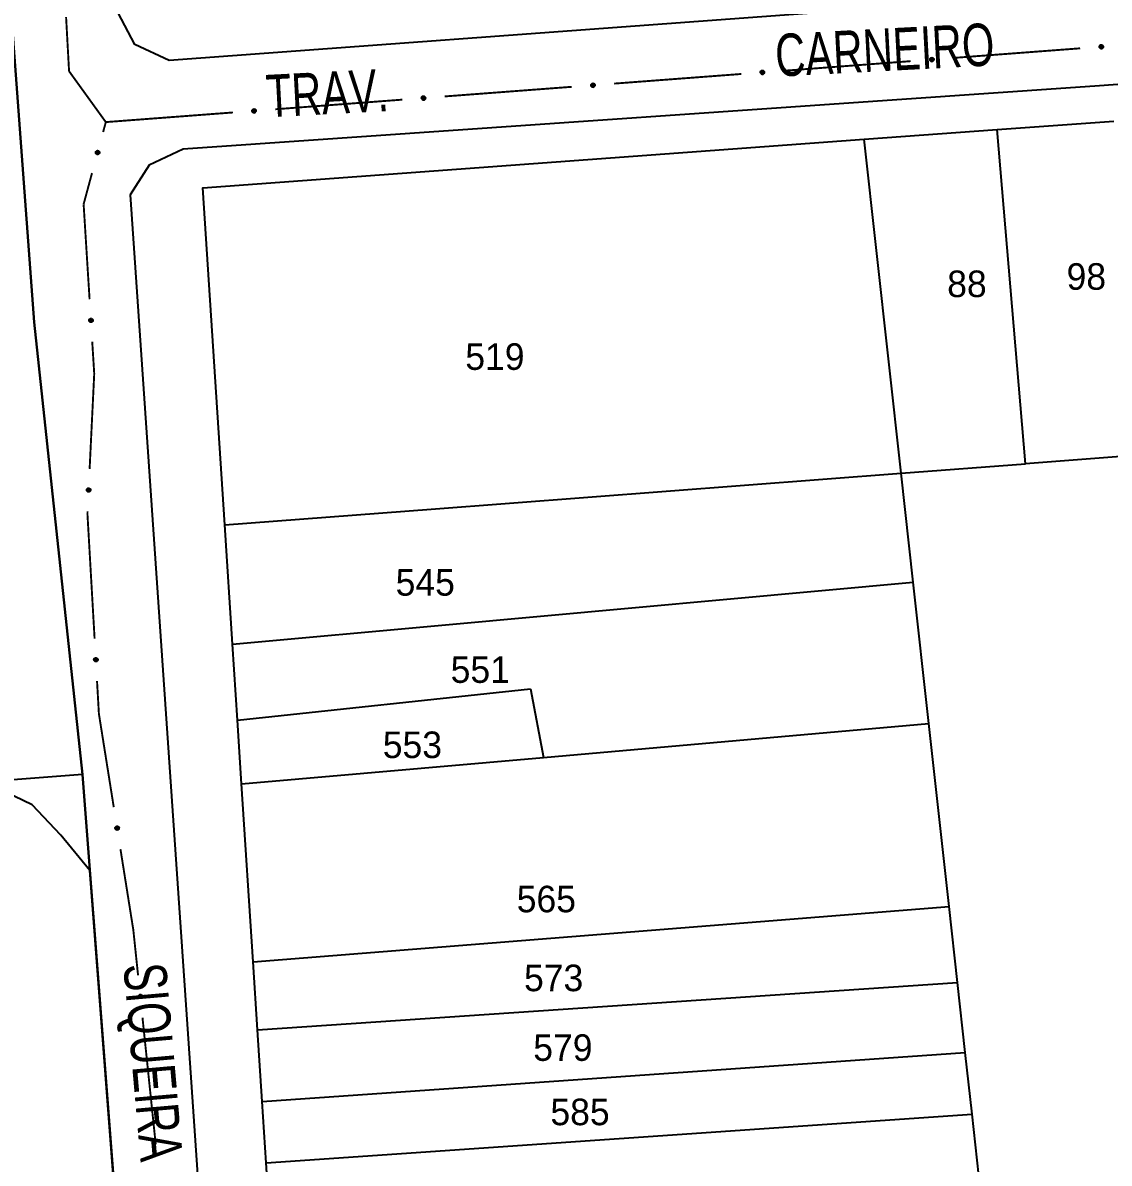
# Model space of a CAD drawing. Extents: x 201053 to 202535, y 4855063 to 4857394.
# Drawn here: x 201201.8 to 201304.1, y 4856239.9 to 4856347.3 of the extents above; entities that cross this region are included whole.
import ezdxf
from ezdxf.enums import TextEntityAlignment as Align

# ---------------------------------------------------------------- set-up
doc = ezdxf.new("R2010")
doc.units = 0
doc.header["$LTSCALE"] = 1.5
doc.header["$MEASUREMENT"] = 0
doc.linetypes.add('TRACO_25', pattern=[8, 3, -1, 1, -1, 1, -1])
for name, color, linetype in [('CD_MALHA_LOTES', 7, 'CONTINUOUS'), ('RU-QUADRA', 210, 'CONTINUOUS'), ('SV-EIXO-RUA-PAV', 20, 'CONTINUOUS'), ('SV-RUA-NAO-PAV', 7, 'CONTINUOUS'), ('SV-RUA-PAVIM', 7, 'CONTINUOUS'), ('SV-TXT-RUA-PAV', 7, 'CONTINUOUS'), ('Th_NmrPort', 7, 'CONTINUOUS')]:
    doc.layers.add(name, color=color, linetype=linetype)
doc.styles.add('ARIAL', font='ARIAL.SHX')

msp = doc.modelspace()

# ---------------------------------------------------------------- linework, layer by layer
at = {"layer": 'CD_MALHA_LOTES', "linetype": 'Continuous', "flags": 128}
for points in [[(201194.66, 4856430.43), (201196.93, 4856397.35), (201200.01, 4856357.27), (201202.85, 4856319.13), (201207.41, 4856276.54)], [(201293.5, 4856337.25), (201304.5, 4856338.06)], [(201280.98, 4856336.34), (201293.5, 4856337.25)], [(201296.17, 4856305.79), (201293.5, 4856337.25)], [(201218.74, 4856331.78), (201280.98, 4856336.34)], [(201284.46, 4856304.89), (201280.98, 4856336.34)], [(201220.79, 4856300.03), (201218.74, 4856331.78)], [(201284.46, 4856304.89), (201296.17, 4856305.79)], [(201306.8, 4856306.6), (201296.17, 4856305.79)], [(201240.23, 4856301.51), (201284.46, 4856304.89)], [(201285.6, 4856294.65), (201284.46, 4856304.89)], [(201220.79, 4856300.03), (201240.23, 4856301.51)], [(201221.52, 4856288.79), (201220.79, 4856300.03)], [(201241.57, 4856290.63), (201285.6, 4856294.65)], [(201287.07, 4856281.33), (201285.6, 4856294.65)], [(201221.52, 4856288.79), (201241.57, 4856290.63)], [(201221.98, 4856281.66), (201221.52, 4856288.79)], [(201221.98, 4856281.66), (201249.56, 4856284.59)], [(201249.56, 4856284.59), (201250.79, 4856278.14)], [(201222.37, 4856275.64), (201221.98, 4856281.66)], [(201250.79, 4856278.14), (201287.07, 4856281.33)], [(201288.98, 4856264.1), (201287.07, 4856281.33)], [(201222.37, 4856275.64), (201250.79, 4856278.14)], [(201207.41, 4856276.54), (201159.28, 4856272.82)], [(201207.41, 4856276.54), (201211.37, 4856224.79)], [(201223.46, 4856258.91), (201222.37, 4856275.64)], [(201223.46, 4856258.91), (201288.98, 4856264.1)], [(201289.77, 4856256.95), (201288.98, 4856264.1)], [(201223.87, 4856252.48), (201223.46, 4856258.91)], [(201223.87, 4856252.48), (201289.77, 4856256.95)], [(201290.5, 4856250.36), (201289.77, 4856256.95)], [(201224.31, 4856245.74), (201223.87, 4856252.48)], [(201224.31, 4856245.74), (201290.5, 4856250.36)], [(201291.15, 4856244.54), (201290.5, 4856250.36)], [(201224.68, 4856239.97), (201224.31, 4856245.74)], [(201224.68, 4856239.97), (201291.15, 4856244.54)], [(201291.95, 4856237.34), (201291.15, 4856244.54)], [(201225.16, 4856232.57), (201224.68, 4856239.97)]]:
    msp.add_lwpolyline(points, dxfattribs=at)
at = {"layer": 'RU-QUADRA', "linetype": 'Continuous'}
msp.add_lwpolyline([(201211.37, 4856224.79), (201207.41, 4856276.54), (201202.85, 4856319.13), (201200.01, 4856357.27), (201196.93, 4856397.35), (201194.66, 4856430.43), (201201.71, 4856431.17), (201200.42, 4856441.41), (201199.87, 4856445.65), (201199.29, 4856451.53), (201197.86, 4856461.9), (201192.65, 4856461.58), (201188.42, 4856508.91), (201185.55, 4856548.74), (201182.91, 4856580.08), (201180.26, 4856611.31), (201177.08, 4856650.11)], dxfattribs=at)
at = {"layer": 'RU-QUADRA', "linetype": 'Continuous', "flags": 128}
msp.add_lwpolyline([(201225.16, 4856232.57), (201224.68, 4856239.97), (201224.31, 4856245.74), (201223.87, 4856252.48), (201223.46, 4856258.91), (201222.37, 4856275.64), (201221.98, 4856281.66), (201221.52, 4856288.79), (201220.79, 4856300.03), (201218.74, 4856331.78), (201280.98, 4856336.34), (201293.5, 4856337.25), (201304.5, 4856338.06)], dxfattribs=at)
at = {"layer": 'SV-EIXO-RUA-PAV', "const_width": 0.18}
for points in [[(201205.849373, 4856347.864035), (201206.12333, 4856342.871545)], [(201289.361692, 4856343.999633), (201301.327446, 4856344.905578)], [(201273.407354, 4856342.791707), (201285.373107, 4856343.697652)], [(201206.12333, 4856342.871545), (201206.13, 4856342.75)], [(201206.13, 4856342.75), (201209.572036, 4856337.98487)], [(201257.453015, 4856341.58378), (201269.418769, 4856342.489725)], [(201241.498677, 4856340.375853), (201253.464431, 4856341.281798)], [(201225.544338, 4856339.167927), (201237.510092, 4856340.073872)], [(201209.59, 4856337.96), (201221.555754, 4856338.865945)], [(201209.59, 4856337.96), (201209.337004, 4856337.024278)], [(201209.572036, 4856337.98487), (201209.59, 4856337.96)], [(201208.29299, 4856333.162926), (201207.50998, 4856330.266913)], [(201207.50998, 4856330.266913), (201207.5, 4856330.23)], [(201207.5, 4856330.23), (201208.060415, 4856321.285778)], [(201208.310551, 4856317.293606), (201208.498153, 4856314.299478)], [(201208.5, 4856314.27), (201208.065579, 4856305.310061)], [(201208.498153, 4856314.299478), (201208.5, 4856314.27)], [(201207.871867, 4856301.314754), (201207.86, 4856301.07)], [(201207.86, 4856301.07), (201208.533103, 4856289.334329)], [(201208.762147, 4856285.340892), (201208.933931, 4856282.345814)], [(201208.933931, 4856282.345814), (201208.94, 4856282.24)], [(201208.94, 4856282.24), (201210.339106, 4856273.456723)], [(201210.968341, 4856269.506526), (201212.069502, 4856262.593679)], [(201212.069502, 4856262.593679), (201212.18, 4856261.9)], [(201212.18, 4856261.9), (201212.626606, 4856257.625694)], [(201213.042288, 4856253.647351), (201214.289335, 4856241.712324)]]:
    msp.add_lwpolyline(points, dxfattribs=at)
at = {"layer": 'SV-EIXO-RUA-PAV'}
for points in [[(201303.170157, 4856345.155488), (201303.201502, 4856345.193032), (201303.236119, 4856345.218889), (201303.271198, 4856345.232145), (201303.305251, 4856345.235776), (201303.340507, 4856345.235567), (201303.376007, 4856345.227514), (201303.413427, 4856345.209849), (201303.451309, 4856345.17867), (201303.475467, 4856345.141468), (201303.490303, 4856345.107772), (201303.496134, 4856345.072481), (201303.495357, 4856345.038235), (201303.485773, 4856345.001637), (201303.4675, 4856344.963889), (201303.435227, 4856344.926556), (201303.401116, 4856344.90144), (201303.366849, 4856344.889508), (201303.331333, 4856344.883871), (201303.295341, 4856344.884516), (201303.26054, 4856344.892622), (201303.222568, 4856344.911087), (201303.186142, 4856344.94343), (201303.160703, 4856344.977166), (201303.148293, 4856345.011256), (201303.143531, 4856345.046347), (201303.14331, 4856345.081711), (201303.14992, 4856345.117733), (201303.170157, 4856345.155488)], [(201287.215819, 4856343.947562), (201287.247164, 4856343.985105), (201287.28178, 4856344.010962), (201287.31686, 4856344.024218), (201287.350913, 4856344.02785), (201287.386169, 4856344.027641), (201287.421668, 4856344.019588), (201287.459089, 4856344.001922), (201287.496971, 4856343.970743), (201287.521128, 4856343.933541), (201287.535965, 4856343.899845), (201287.541795, 4856343.864554), (201287.541019, 4856343.830308), (201287.531434, 4856343.79371), (201287.513162, 4856343.755963), (201287.480888, 4856343.71863), (201287.446777, 4856343.693513), (201287.41251, 4856343.681582), (201287.376994, 4856343.675944), (201287.341003, 4856343.676589), (201287.306202, 4856343.684695), (201287.268229, 4856343.703161), (201287.231804, 4856343.735503), (201287.206364, 4856343.769239), (201287.193955, 4856343.803329), (201287.189192, 4856343.83842), (201287.188972, 4856343.873784), (201287.195581, 4856343.909806), (201287.215819, 4856343.947562)], [(201271.26148, 4856342.739635), (201271.292825, 4856342.777178), (201271.327442, 4856342.803036), (201271.362521, 4856342.816292), (201271.396574, 4856342.819923), (201271.431831, 4856342.819714), (201271.46733, 4856342.811661), (201271.50475, 4856342.793996), (201271.542632, 4856342.762817), (201271.56679, 4856342.725614), (201271.581626, 4856342.691918), (201271.587457, 4856342.656628), (201271.58668, 4856342.622381), (201271.577096, 4856342.585783), (201271.558824, 4856342.548036), (201271.52655, 4856342.510703), (201271.492439, 4856342.485586), (201271.458172, 4856342.473655), (201271.422656, 4856342.468018), (201271.386665, 4856342.468662), (201271.351863, 4856342.476768), (201271.313891, 4856342.495234), (201271.277465, 4856342.527577), (201271.252026, 4856342.561312), (201271.239617, 4856342.595403), (201271.234854, 4856342.630493), (201271.234633, 4856342.665858), (201271.241243, 4856342.701879), (201271.26148, 4856342.739635)], [(201255.307142, 4856341.531708), (201255.338487, 4856341.569252), (201255.373104, 4856341.595109), (201255.408183, 4856341.608365), (201255.442236, 4856341.611996), (201255.477492, 4856341.611787), (201255.512992, 4856341.603735), (201255.550412, 4856341.586069), (201255.588294, 4856341.55489), (201255.612452, 4856341.517688), (201255.627288, 4856341.483992), (201255.633119, 4856341.448701), (201255.632342, 4856341.414455), (201255.622758, 4856341.377857), (201255.604485, 4856341.34011), (201255.572212, 4856341.302776), (201255.5381, 4856341.27766), (201255.503833, 4856341.265729), (201255.468318, 4856341.260091), (201255.432326, 4856341.260736), (201255.397525, 4856341.268842), (201255.359552, 4856341.287308), (201255.323127, 4856341.31965), (201255.297687, 4856341.353386), (201255.285278, 4856341.387476), (201255.280515, 4856341.422567), (201255.280295, 4856341.457931), (201255.286904, 4856341.493953), (201255.307142, 4856341.531708)], [(201239.352803, 4856340.323782), (201239.384148, 4856340.361325), (201239.418765, 4856340.387182), (201239.453845, 4856340.400439), (201239.487898, 4856340.40407), (201239.523154, 4856340.403861), (201239.558653, 4856340.395808), (201239.596074, 4856340.378143), (201239.633956, 4856340.346963), (201239.658113, 4856340.309761), (201239.672949, 4856340.276065), (201239.67878, 4856340.240774), (201239.678004, 4856340.206528), (201239.668419, 4856340.16993), (201239.650147, 4856340.132183), (201239.617873, 4856340.09485), (201239.583762, 4856340.069733), (201239.549495, 4856340.057802), (201239.513979, 4856340.052164), (201239.477988, 4856340.052809), (201239.443187, 4856340.060915), (201239.405214, 4856340.079381), (201239.368788, 4856340.111723), (201239.343349, 4856340.145459), (201239.33094, 4856340.179549), (201239.326177, 4856340.21464), (201239.325957, 4856340.250004), (201239.332566, 4856340.286026), (201239.352803, 4856340.323782)], [(201223.398465, 4856339.115855), (201223.42981, 4856339.153399), (201223.464427, 4856339.179256), (201223.499506, 4856339.192512), (201223.533559, 4856339.196143), (201223.568816, 4856339.195934), (201223.604315, 4856339.187881), (201223.641735, 4856339.170216), (201223.679617, 4856339.139037), (201223.703775, 4856339.101834), (201223.718611, 4856339.068138), (201223.724442, 4856339.032848), (201223.723665, 4856338.998601), (201223.714081, 4856338.962003), (201223.695808, 4856338.924256), (201223.663535, 4856338.886923), (201223.629424, 4856338.861806), (201223.595157, 4856338.849875), (201223.559641, 4856338.844238), (201223.523649, 4856338.844883), (201223.488848, 4856338.852988), (201223.450876, 4856338.871454), (201223.41445, 4856338.903797), (201223.389011, 4856338.937532), (201223.376602, 4856338.971623), (201223.371839, 4856339.006713), (201223.371618, 4856339.042078), (201223.378228, 4856339.078099), (201223.398465, 4856339.115855)], [(201208.958763, 4856335.203571), (201208.98372, 4856335.161509), (201208.996568, 4856335.120256), (201208.997381, 4856335.082764), (201208.98946, 4856335.049447), (201208.977518, 4856335.016274), (201208.958099, 4856334.985485), (201208.928977, 4856334.956087), (201208.886959, 4856334.930756), (201208.843834, 4856334.920372), (201208.80712, 4856334.917608), (201208.771903, 4856334.923867), (201208.739871, 4856334.936008), (201208.708557, 4856334.957237), (201208.679053, 4856334.987041), (201208.654604, 4856335.029908), (201208.642285, 4856335.070438), (201208.642451, 4856335.106722), (201208.648968, 4856335.142088), (201208.661566, 4856335.175808), (201208.680802, 4856335.205921), (201208.710863, 4856335.235573), (201208.753493, 4856335.259144), (201208.793776, 4856335.271891), (201208.830053, 4856335.272235), (201208.864726, 4856335.265035), (201208.898144, 4856335.253462), (201208.929906, 4856335.23523), (201208.958763, 4856335.203571)], [(201208.286363, 4856319.439975), (201208.323496, 4856319.408145), (201208.348902, 4856319.373195), (201208.361701, 4856319.337947), (201208.364889, 4856319.303849), (201208.364222, 4856319.268599), (201208.355709, 4856319.233207), (201208.337559, 4856319.196019), (201208.30589, 4856319.158546), (201208.268377, 4856319.134873), (201208.234491, 4856319.120476), (201208.199128, 4856319.115104), (201208.164894, 4856319.116326), (201208.128424, 4856319.126385), (201208.090917, 4856319.145146), (201208.054007, 4856319.177902), (201208.029335, 4856319.212337), (201208.01785, 4856319.246756), (201208.012675, 4856319.282342), (201208.013787, 4856319.318322), (201208.022344, 4856319.353015), (201208.041302, 4856319.390744), (201208.074115, 4856319.426747), (201208.108178, 4856319.451746), (201208.142427, 4856319.463711), (201208.177577, 4856319.468017), (201208.212941, 4856319.467778), (201208.248874, 4856319.460701), (201208.286363, 4856319.439975)], [(201208.085632, 4856303.450589), (201208.11901, 4856303.41484), (201208.140387, 4856303.377291), (201208.149202, 4856303.340841), (201208.148593, 4856303.306601), (201208.144025, 4856303.271641), (201208.131643, 4856303.23741), (201208.109484, 4856303.202462), (201208.073859, 4856303.168728), (201208.033954, 4856303.149358), (201207.998681, 4856303.138804), (201207.96294, 4856303.137383), (201207.929053, 4856303.14239), (201207.893922, 4856303.156428), (201207.858725, 4856303.179229), (201207.82567, 4856303.215873), (201207.804966, 4856303.252829), (201207.797365, 4856303.288308), (201207.796164, 4856303.324249), (201207.801256, 4856303.359884), (201207.813604, 4856303.393415), (201207.836626, 4856303.428812), (201207.873225, 4856303.460957), (201207.909849, 4856303.482028), (201207.945212, 4856303.490125), (201207.980622, 4856303.490511), (201208.015742, 4856303.486355), (201208.05067, 4856303.475341), (201208.085632, 4856303.450589)], [(201208.749298, 4856287.487359), (201208.786262, 4856287.455333), (201208.811482, 4856287.420249), (201208.824095, 4856287.384934), (201208.827104, 4856287.35082), (201208.826251, 4856287.315573), (201208.81755, 4856287.280227), (201208.799204, 4856287.243136), (201208.767338, 4856287.20583), (201208.7297, 4856287.182356), (201208.695739, 4856287.168138), (201208.660348, 4856287.162953), (201208.626121, 4856287.164355), (201208.589704, 4856287.174607), (201208.552297, 4856287.193566), (201208.51556, 4856287.226517), (201208.491071, 4856287.261081), (201208.479768, 4856287.29556), (201208.474781, 4856287.331173), (201208.476083, 4856287.367147), (201208.484823, 4856287.401794), (201208.50398, 4856287.439423), (201208.536983, 4856287.475251), (201208.571178, 4856287.50007), (201208.605489, 4856287.511854), (201208.640661, 4856287.515975), (201208.676023, 4856287.515549), (201208.711918, 4856287.508283), (201208.749298, 4856287.487359)], [(201210.739831, 4856271.640833), (201210.779827, 4856271.612684), (201210.808446, 4856271.580313), (201210.824544, 4856271.546444), (201210.830966, 4856271.512805), (201210.833659, 4856271.477651), (201210.828556, 4856271.441609), (201210.81403, 4856271.402862), (201210.786075, 4856271.362542), (201210.750987, 4856271.335405), (201210.718626, 4856271.317846), (201210.683935, 4856271.30913), (201210.649741, 4856271.307085), (201210.612478, 4856271.313625), (201210.573355, 4856271.328729), (201210.533493, 4856271.35782), (201210.505653, 4856271.389748), (201210.490943, 4856271.422917), (201210.482401, 4856271.457848), (201210.480081, 4856271.493771), (201210.485295, 4856271.529121), (201210.500573, 4856271.568485), (201210.529808, 4856271.607449), (201210.561335, 4856271.635578), (201210.594289, 4856271.650751), (201210.628868, 4856271.658386), (201210.664095, 4856271.661516), (201210.700538, 4856271.657894), (201210.739831, 4856271.640833)], [(201212.929, 4856255.790865), (201212.967423, 4856255.760604), (201212.994258, 4856255.726739), (201213.00851, 4856255.692052), (201213.013111, 4856255.658117), (201213.013908, 4856255.622869), (201213.006872, 4856255.587154), (201212.990282, 4856255.549245), (201212.960196, 4856255.510488), (201212.923698, 4856255.485279), (201212.890439, 4856255.469487), (201212.85533, 4856255.462652), (201212.821075, 4856255.462451), (201212.784218, 4856255.470987), (201212.745965, 4856255.488175), (201212.707726, 4856255.51937), (201212.681646, 4856255.55275), (201212.668742, 4856255.586663), (201212.662093, 4856255.622003), (201212.661711, 4856255.657998), (201212.66882, 4856255.693017), (201212.686195, 4856255.731501), (201212.717485, 4856255.768834), (201212.750481, 4856255.795226), (201212.784203, 4856255.808603), (201212.819143, 4856255.814365), (201212.854487, 4856255.815595), (201212.890683, 4856255.810016), (201212.929, 4856255.790865)]]:
    msp.add_lwpolyline(points, close=True, dxfattribs=at)
for points in [[(201303.14331, 4856345.081711), (201303.475467, 4856345.141468)], [(201303.143531, 4856345.046347), (201303.490303, 4856345.107772)], [(201303.147114, 4856345.065407), (201303.47779, 4856345.126022)], [(201303.148293, 4856345.011256), (201303.496134, 4856345.072481)], [(201303.148535, 4856345.028567), (201303.491662, 4856345.087388)], [(201303.14992, 4856345.117733), (201303.451309, 4856345.17867)], [(201303.151342, 4856345.099938), (201303.458784, 4856345.160162)], [(201303.158017, 4856344.993706), (201303.492774, 4856345.05463)], [(201303.160703, 4856344.977166), (201303.495357, 4856345.038235)], [(201303.161012, 4856345.134881), (201303.428996, 4856345.192118)], [(201303.170157, 4856345.155488), (201303.413427, 4856345.209849)], [(201303.175662, 4856344.959463), (201303.485928, 4856345.018533)], [(201303.186142, 4856344.94343), (201303.485773, 4856345.001637)], [(201303.188062, 4856345.175245), (201303.387374, 4856345.217703)], [(201303.201502, 4856345.193032), (201303.376007, 4856345.227514)], [(201303.208068, 4856344.929074), (201303.47364, 4856344.982023)], [(201303.221172, 4856345.207857), (201303.349504, 4856345.229889)], [(201303.222568, 4856344.911087), (201303.4675, 4856344.963889)], [(201303.236119, 4856345.218889), (201303.340507, 4856345.235567)], [(201303.246865, 4856344.904643), (201303.443663, 4856344.944174)], [(201303.26054, 4856344.892622), (201303.435227, 4856344.926556)], [(201303.28222, 4856344.88953), (201303.41181, 4856344.913026)], [(201303.295341, 4856344.884516), (201303.401116, 4856344.90144)], [(201287.188972, 4856343.873784), (201287.521128, 4856343.933541)], [(201287.189192, 4856343.83842), (201287.535965, 4856343.899845)], [(201287.192776, 4856343.85748), (201287.523451, 4856343.918095)], [(201287.193955, 4856343.803329), (201287.541795, 4856343.864554)], [(201287.194197, 4856343.82064), (201287.537324, 4856343.879461)], [(201287.195581, 4856343.909806), (201287.496971, 4856343.970743)], [(201287.197004, 4856343.892011), (201287.504446, 4856343.952236)], [(201287.203678, 4856343.785779), (201287.538436, 4856343.846703)], [(201287.206364, 4856343.769239), (201287.541019, 4856343.830308)], [(201287.206674, 4856343.926954), (201287.474658, 4856343.984191)], [(201287.215819, 4856343.947562), (201287.459089, 4856344.001922)], [(201287.221324, 4856343.751536), (201287.53159, 4856343.810606)], [(201287.231804, 4856343.735503), (201287.531434, 4856343.79371)], [(201287.233723, 4856343.967318), (201287.433036, 4856344.009777)], [(201287.247164, 4856343.985105), (201287.421668, 4856344.019588)], [(201287.25373, 4856343.721147), (201287.519301, 4856343.774096)], [(201287.266833, 4856343.99993), (201287.395166, 4856344.021962)], [(201287.268229, 4856343.703161), (201287.513162, 4856343.755963)], [(201287.28178, 4856344.010962), (201287.386169, 4856344.027641)], [(201287.292527, 4856343.696716), (201287.489324, 4856343.736248)], [(201287.306202, 4856343.684695), (201287.480888, 4856343.71863)], [(201287.327882, 4856343.681603), (201287.457472, 4856343.705099)], [(201287.341003, 4856343.676589), (201287.446777, 4856343.693513)], [(201271.234633, 4856342.665858), (201271.56679, 4856342.725614)], [(201271.234854, 4856342.630493), (201271.581626, 4856342.691918)], [(201271.238438, 4856342.649554), (201271.569113, 4856342.710169)], [(201271.239617, 4856342.595403), (201271.587457, 4856342.656628)], [(201271.239858, 4856342.612714), (201271.582986, 4856342.671535)], [(201271.241243, 4856342.701879), (201271.542632, 4856342.762817)], [(201271.242665, 4856342.684085), (201271.550107, 4856342.744309)], [(201271.24934, 4856342.577853), (201271.584097, 4856342.638777)], [(201271.252026, 4856342.561312), (201271.58668, 4856342.622381)], [(201271.252336, 4856342.719027), (201271.520319, 4856342.776264)], [(201271.26148, 4856342.739635), (201271.50475, 4856342.793996)], [(201271.266985, 4856342.543609), (201271.577251, 4856342.602679)], [(201271.277465, 4856342.527577), (201271.577096, 4856342.585783)], [(201271.279385, 4856342.759391), (201271.478698, 4856342.80185)], [(201271.292825, 4856342.777178), (201271.46733, 4856342.811661)], [(201271.299391, 4856342.513221), (201271.564963, 4856342.56617)], [(201271.312495, 4856342.792004), (201271.440828, 4856342.814036)], [(201271.313891, 4856342.495234), (201271.558824, 4856342.548036)], [(201271.327442, 4856342.803036), (201271.431831, 4856342.819714)], [(201271.338189, 4856342.488789), (201271.534986, 4856342.528321)], [(201271.351863, 4856342.476768), (201271.52655, 4856342.510703)], [(201271.373544, 4856342.473677), (201271.503134, 4856342.497172)], [(201271.386665, 4856342.468662), (201271.492439, 4856342.485586)], [(201255.280295, 4856341.457931), (201255.612452, 4856341.517688)], [(201255.280515, 4856341.422567), (201255.627288, 4856341.483992)], [(201255.284099, 4856341.441627), (201255.614775, 4856341.502242)], [(201255.285278, 4856341.387476), (201255.633119, 4856341.448701)], [(201255.28552, 4856341.404787), (201255.628647, 4856341.463608)], [(201255.286904, 4856341.493953), (201255.588294, 4856341.55489)], [(201255.288327, 4856341.476158), (201255.595769, 4856341.536382)], [(201255.295001, 4856341.369926), (201255.629759, 4856341.43085)], [(201255.297687, 4856341.353386), (201255.632342, 4856341.414455)], [(201255.297997, 4856341.511101), (201255.565981, 4856341.568338)], [(201255.307142, 4856341.531708), (201255.550412, 4856341.586069)], [(201255.312647, 4856341.335683), (201255.622913, 4856341.394753)], [(201255.323127, 4856341.31965), (201255.622758, 4856341.377857)], [(201255.325047, 4856341.551465), (201255.524359, 4856341.593924)], [(201255.338487, 4856341.569252), (201255.512992, 4856341.603735)], [(201255.345053, 4856341.305294), (201255.610624, 4856341.358243)], [(201255.358157, 4856341.584077), (201255.486489, 4856341.606109)], [(201255.359552, 4856341.287308), (201255.604485, 4856341.34011)], [(201255.373104, 4856341.595109), (201255.477492, 4856341.611787)], [(201255.38385, 4856341.280863), (201255.580648, 4856341.320394)], [(201255.397525, 4856341.268842), (201255.572212, 4856341.302776)], [(201255.419205, 4856341.26575), (201255.548795, 4856341.289246)], [(201255.432326, 4856341.260736), (201255.5381, 4856341.27766)], [(201239.325957, 4856340.250004), (201239.658113, 4856340.309761)], [(201239.326177, 4856340.21464), (201239.672949, 4856340.276065)], [(201239.329761, 4856340.2337), (201239.660436, 4856340.294316)], [(201239.33094, 4856340.179549), (201239.67878, 4856340.240774)], [(201239.331182, 4856340.196861), (201239.674309, 4856340.255681)], [(201239.332566, 4856340.286026), (201239.633956, 4856340.346963)], [(201239.333989, 4856340.268231), (201239.64143, 4856340.328456)], [(201239.340663, 4856340.161999), (201239.675421, 4856340.222923)], [(201239.343349, 4856340.145459), (201239.678004, 4856340.206528)], [(201239.343659, 4856340.303174), (201239.611642, 4856340.360411)], [(201239.352803, 4856340.323782), (201239.596074, 4856340.378143)], [(201239.358308, 4856340.127756), (201239.668575, 4856340.186826)], [(201239.368788, 4856340.111723), (201239.668419, 4856340.16993)], [(201239.370708, 4856340.343538), (201239.570021, 4856340.385997)], [(201239.384148, 4856340.361325), (201239.558653, 4856340.395808)], [(201239.390715, 4856340.097367), (201239.656286, 4856340.150316)], [(201239.403818, 4856340.37615), (201239.532151, 4856340.398182)], [(201239.405214, 4856340.079381), (201239.650147, 4856340.132183)], [(201239.418765, 4856340.387182), (201239.523154, 4856340.403861)], [(201239.429512, 4856340.072936), (201239.626309, 4856340.112468)], [(201239.443187, 4856340.060915), (201239.617873, 4856340.09485)], [(201239.464867, 4856340.057823), (201239.594457, 4856340.081319)], [(201239.477988, 4856340.052809), (201239.583762, 4856340.069733)], [(201223.371618, 4856339.042078), (201223.703775, 4856339.101834)], [(201223.371839, 4856339.006713), (201223.718611, 4856339.068138)], [(201223.375422, 4856339.025774), (201223.706098, 4856339.086389)], [(201223.376602, 4856338.971623), (201223.724442, 4856339.032848)], [(201223.376843, 4856338.988934), (201223.71997, 4856339.047755)], [(201223.378228, 4856339.078099), (201223.679617, 4856339.139037)], [(201223.37965, 4856339.060305), (201223.687092, 4856339.120529)], [(201223.386325, 4856338.954073), (201223.721082, 4856339.014997)], [(201223.389011, 4856338.937532), (201223.723665, 4856338.998601)], [(201223.38932, 4856339.095247), (201223.657304, 4856339.152484)], [(201223.398465, 4856339.115855), (201223.641735, 4856339.170216)], [(201223.40397, 4856338.919829), (201223.714236, 4856338.978899)], [(201223.41445, 4856338.903797), (201223.714081, 4856338.962003)], [(201223.41637, 4856339.135611), (201223.615683, 4856339.17807)], [(201223.42981, 4856339.153399), (201223.604315, 4856339.187881)], [(201223.436376, 4856338.889441), (201223.701948, 4856338.94239)], [(201223.44948, 4856339.168224), (201223.577812, 4856339.190256)], [(201223.450876, 4856338.871454), (201223.695808, 4856338.924256)], [(201223.464427, 4856339.179256), (201223.568816, 4856339.195934)], [(201223.475173, 4856338.86501), (201223.671971, 4856338.904541)], [(201223.488848, 4856338.852988), (201223.663535, 4856338.886923)], [(201223.510528, 4856338.849897), (201223.640119, 4856338.873393)], [(201223.523649, 4856338.844883), (201223.629424, 4856338.861806)], [(201208.661566, 4856335.175808), (201208.642285, 4856335.070438)], [(201208.670665, 4856335.186509), (201208.649647, 4856335.056494)], [(201208.680802, 4856335.205921), (201208.654604, 4856335.029908)], [(201208.696692, 4856335.21481), (201208.668405, 4856335.016085)], [(201208.710863, 4856335.235573), (201208.679053, 4856334.987041)], [(201208.732652, 4856335.243252), (201208.694105, 4856334.975211)], [(201208.753493, 4856335.259144), (201208.708557, 4856334.957237)], [(201208.772101, 4856335.263684), (201208.724436, 4856334.951462)], [(201208.793776, 4856335.271891), (201208.739871, 4856334.936008)], [(201208.810267, 4856335.268914), (201208.75619, 4856334.932982)], [(201208.830053, 4856335.272235), (201208.771903, 4856334.923867)], [(201208.846295, 4856335.26624), (201208.787448, 4856334.923117)], [(201208.864726, 4856335.265035), (201208.80712, 4856334.917608)], [(201208.881504, 4856335.255307), (201208.828496, 4856334.923327)], [(201208.898144, 4856335.253462), (201208.843834, 4856334.920372)], [(201208.912654, 4856335.239817), (201208.867018, 4856334.929874)], [(201208.929906, 4856335.23523), (201208.886959, 4856334.930756)], [(201208.942379, 4856335.219058), (201208.907071, 4856334.947315)], [(201208.958763, 4856335.203571), (201208.928977, 4856334.956087)], [(201208.971426, 4856335.180107), (201208.945061, 4856334.978035)], [(201208.98372, 4856335.161509), (201208.958099, 4856334.985485)], [(201208.991146, 4856335.138024), (201208.969167, 4856335.009683)], [(201208.996568, 4856335.120256), (201208.977518, 4856335.016274)], [(201208.013787, 4856319.318322), (201208.029335, 4856319.212337)], [(201208.018971, 4856319.331377), (201208.040782, 4856319.201492)], [(201208.022344, 4856319.353015), (201208.054007, 4856319.177902)], [(201208.034542, 4856319.366532), (201208.071514, 4856319.169238)], [(201208.041302, 4856319.390744), (201208.090917, 4856319.145146)], [(201208.059475, 4856319.405009), (201208.10897, 4856319.138772)], [(201208.074115, 4856319.426747), (201208.128424, 4856319.126385)], [(201208.090283, 4856319.437017), (201208.145316, 4856319.12601)], [(201208.108178, 4856319.451746), (201208.164894, 4856319.116326)], [(201208.124752, 4856319.454216), (201208.181322, 4856319.118696)], [(201208.142427, 4856319.463711), (201208.199128, 4856319.115104)], [(201208.159734, 4856319.463244), (201208.214092, 4856319.119382)], [(201208.177577, 4856319.468017), (201208.234491, 4856319.120476)], [(201208.196589, 4856319.464186), (201208.252903, 4856319.132751)], [(201208.212941, 4856319.467778), (201208.268377, 4856319.134873)], [(201208.231062, 4856319.45951), (201208.287287, 4856319.151312)], [(201208.248874, 4856319.460701), (201208.30589, 4856319.158546)], [(201208.265876, 4856319.449387), (201208.319627, 4856319.180682)], [(201208.286363, 4856319.439975), (201208.337559, 4856319.196019)], [(201208.305885, 4856319.421815), (201208.345751, 4856319.221968)], [(201208.323496, 4856319.408145), (201208.355709, 4856319.233207)], [(201208.338065, 4856319.388284), (201208.358427, 4856319.259676)], [(201208.348902, 4856319.373195), (201208.364222, 4856319.268599)], [(201207.873225, 4856303.460957), (201207.893922, 4856303.156428)], [(201207.890431, 4856303.469374), (201207.910669, 4856303.154184)], [(201207.909849, 4856303.482028), (201207.929053, 4856303.14239)], [(201207.926594, 4856303.482648), (201207.945642, 4856303.142925)], [(201207.945212, 4856303.490125), (201207.96294, 4856303.137383)], [(201207.962361, 4856303.487744), (201207.978286, 4856303.139976)], [(201207.980622, 4856303.490511), (201207.998681, 4856303.138804)], [(201207.999093, 4856303.484597), (201208.018339, 4856303.148963)], [(201208.015742, 4856303.486355), (201208.033954, 4856303.149358)], [(201208.032836, 4856303.47613), (201208.054568, 4856303.1636)], [(201208.05067, 4856303.475341), (201208.073859, 4856303.168728)], [(201208.066314, 4856303.462212), (201208.089963, 4856303.189206)], [(201208.085632, 4856303.450589), (201208.109484, 4856303.202462)], [(201207.801256, 4856303.359884), (201207.804966, 4856303.252829)], [(201207.807855, 4856303.372284), (201207.81514, 4856303.240783)], [(201207.813604, 4856303.393415), (201207.82567, 4856303.215873)], [(201207.827225, 4856303.405498), (201207.84211, 4856303.205322)], [(201207.836626, 4856303.428812), (201207.858725, 4856303.179229)], [(201207.856267, 4856303.440975), (201207.87596, 4856303.170894)], [(201208.103022, 4856303.430377), (201208.120501, 4856303.227344)], [(201208.11901, 4856303.41484), (201208.131643, 4856303.23741)], [(201208.131288, 4856303.393488), (201208.137277, 4856303.263415)], [(201208.140387, 4856303.377291), (201208.144025, 4856303.271641)], [(201208.476083, 4856287.367147), (201208.491071, 4856287.261081)], [(201208.481336, 4856287.380174), (201208.50246, 4856287.250176)], [(201208.484823, 4856287.401794), (201208.51556, 4856287.226517)], [(201208.497092, 4856287.415247), (201208.533021, 4856287.21776)], [(201208.50398, 4856287.439423), (201208.552297, 4856287.193566)], [(201208.522228, 4856287.453591), (201208.570316, 4856287.187097)], [(201208.536983, 4856287.475251), (201208.589704, 4856287.174607)], [(201208.553204, 4856287.485437), (201208.606595, 4856287.174143)], [(201208.571178, 4856287.50007), (201208.626121, 4856287.164355)], [(201208.587764, 4856287.502453), (201208.642561, 4856287.166638)], [(201208.605489, 4856287.511854), (201208.660348, 4856287.162953)], [(201208.622793, 4856287.511296), (201208.675334, 4856287.167151)], [(201208.640661, 4856287.515975), (201208.695739, 4856287.168138)], [(201208.659653, 4856287.512043), (201208.714215, 4856287.180316)], [(201208.676023, 4856287.515549), (201208.7297, 4856287.182356)], [(201208.6941, 4856287.507185), (201208.748697, 4856287.198694)], [(201208.711918, 4856287.508283), (201208.767338, 4856287.20583)], [(201208.728861, 4856287.496878), (201208.781191, 4856287.227893)], [(201208.749298, 4856287.487359), (201208.799204, 4856287.243136)], [(201208.768724, 4856287.469096), (201208.807533, 4856287.26904)], [(201208.786262, 4856287.455333), (201208.81755, 4856287.280227)], [(201208.800725, 4856287.435395), (201208.820409, 4856287.306682)], [(201208.811482, 4856287.420249), (201208.826251, 4856287.315573)], [(201210.480081, 4856271.493771), (201210.505653, 4856271.389748)], [(201210.483999, 4856271.50726), (201210.518081, 4856271.380043)], [(201210.485295, 4856271.529121), (201210.533493, 4856271.35782)], [(201210.49615, 4856271.543739), (201210.551745, 4856271.350863)], [(201210.500573, 4856271.568485), (201210.573355, 4856271.328729)], [(201210.517305, 4856271.584415), (201210.591933, 4856271.324103)], [(201210.529808, 4856271.607449), (201210.612478, 4856271.313625)], [(201210.544924, 4856271.619213), (201210.62933, 4856271.314861)], [(201210.561335, 4856271.635578), (201210.649741, 4856271.307085)], [(201210.577599, 4856271.639616), (201210.665868, 4856271.311009)], [(201210.594289, 4856271.650751), (201210.683935, 4856271.30913)], [(201210.611561, 4856271.651935), (201210.698423, 4856271.314813)], [(201210.628868, 4856271.658386), (201210.718626, 4856271.317846)], [(201210.648159, 4856271.656383), (201210.735785, 4856271.331818)], [(201210.664095, 4856271.661516), (201210.750987, 4856271.335405)], [(201210.682921, 4856271.655012), (201210.768245, 4856271.35357)], [(201210.700538, 4856271.657894), (201210.786075, 4856271.362542)], [(201210.718541, 4856271.64825), (201210.79764, 4856271.385887)], [(201210.739831, 4856271.640833), (201210.81403, 4856271.402862)], [(201210.760994, 4856271.624615), (201210.819713, 4856271.429473)], [(201210.779827, 4856271.612684), (201210.828556, 4856271.441609)], [(201210.796221, 4856271.594301), (201210.828741, 4856271.468217)], [(201210.808446, 4856271.580313), (201210.833659, 4856271.477651)], [(201212.661711, 4856255.657998), (201212.681646, 4856255.55275)], [(201212.666349, 4856255.671257), (201212.693533, 4856255.54239)], [(201212.66882, 4856255.693017), (201212.707726, 4856255.51937)], [(201212.680446, 4856255.707029), (201212.725578, 4856255.51144)], [(201212.686195, 4856255.731501), (201212.745965, 4856255.488175)], [(201212.70376, 4856255.746508), (201212.764266, 4856255.482555)], [(201212.717485, 4856255.768834), (201212.784218, 4856255.470987)], [(201212.733212, 4856255.779768), (201212.801112, 4856255.471314)], [(201212.750481, 4856255.795226), (201212.821075, 4856255.462451)], [(201212.766938, 4856255.798383), (201212.83739, 4856255.465501)], [(201212.784203, 4856255.808603), (201212.85533, 4856255.462652)], [(201212.801514, 4856255.808856), (201212.870103, 4856255.467547)], [(201212.819143, 4856255.814365), (201212.890439, 4856255.469487)], [(201212.838298, 4856255.811327), (201212.908325, 4856255.482516)], [(201212.854487, 4856255.815595), (201212.923698, 4856255.485279)], [(201212.872936, 4856255.808086), (201212.941909, 4856255.502489)], [(201212.890683, 4856255.810016), (201212.960196, 4856255.510488)], [(201212.90814, 4856255.799417), (201212.973002, 4856255.533176)], [(201212.929, 4856255.790865), (201212.990282, 4856255.549245)], [(201212.94926, 4856255.773531), (201212.997389, 4856255.575511)], [(201212.967423, 4856255.760604), (201213.006872, 4856255.587154)], [(201212.982804, 4856255.741365), (201213.008489, 4856255.613713)], [(201212.994258, 4856255.726739), (201213.013908, 4856255.622869)]]:
    msp.add_lwpolyline(points, dxfattribs=at)
at = {"layer": 'SV-RUA-NAO-PAV', "linetype": 'TRACO_25'}
msp.add_polyline3d([(201208.1, 4856267.51, 6.75), (201205.34, 4856270.81, 6.75), (201202.66, 4856273.68, 6.19), (201197.67, 4856276.06, 6.19), (201186.13, 4856275.39, 5.08), (201173.39, 4856274.77, 4.23), (201159.28, 4856276.19, 3.78)], dxfattribs=at)
at = {"layer": 'SV-RUA-PAVIM', "linetype": 'Continuous'}
for points in [[(201374, 4856355.46, 10.45), (201215.56, 4856343.77, 8.46), (201212.32, 4856345.26, 8.46), (201210.45, 4856348.83, 7.76), (201208.18, 4856434.44, 9.19), (201209.16, 4856436.67, 9.19), (201211.36, 4856438.92, 9.19), (201235.92, 4856441.01, 9.6), (201236.06, 4856439.5, 9.6), (201396.43, 4856449.32, 12.47), (201396.42, 4856450.56, 12.47), (201409.51, 4856451.16, 12.44), (201414.7, 4856448.23, 12.31), (201415.87, 4856432.58, 12), (201412.98, 4856416.29, 12), (201413.76, 4856403.62, 12), (201414.6, 4856392.09, 11.8), (201419.56, 4856377.5, 11.17), (201420.88, 4856362.84, 11.02), (201419.8, 4856359.98, 10.93), (201416.75, 4856358.58, 10.86)], [(201303.16, 4856341.37, 9.43), (201216.87, 4856335.42, 7.91), (201213.67, 4856333.92, 7.91), (201211.89, 4856331.12, 7.91), (201218.79, 4856230.64, 6.2), (201219.9, 4856227.01, 6.2), (201224.22, 4856225.01, 6.2), (201423.83, 4856238.59, 7.46), (201427.56, 4856240.27, 7.53), (201429, 4856243.32, 7.58), (201421.98, 4856346.78, 10.03), (201420.78, 4856349.13, 10.03), (201418.35, 4856349.8, 10.05)]]:
    msp.add_polyline3d(points, close=True, dxfattribs=at)
msp.add_polyline3d([(201217.02, 4856023.05, 7.75), (201216.64, 4856028.91, 7.99), (201216.42, 4856033.17, 7.35), (201211.7, 4856107.34, 6.66), (201214.37, 4856107.61, 6.66), (201213.65, 4856123.56, 6.66), (201209.94, 4856187.33, 6.51), (201209.81, 4856191.4, 6.58), (201211.98, 4856216.79, 6.98), (201208.1, 4856267.51, 7.22)], dxfattribs=at)

# ---------------------------------------------------------------- texts
at = {"layer": 'SV-TXT-RUA-PAV', "style": 'ARIAL', "width": 0.7}
for s, rotation, p in [('CARNEIRO', 3, (201272.72, 4856342.23)), ('TRAV.', 3, (201224.79, 4856338.4)), ('SIQUEIRA', 275, (201211.24, 4856258.6))]:
    msp.add_text(s, height=4, rotation=rotation, dxfattribs=at).set_placement(p)
at = {"layer": 'Th_NmrPort', "color": 1}
for s, p in [('88', (201288.807045, 4856322.732953)), ('98', (201300.047045, 4856323.422953)), ('519', (201243.436522, 4856315.880485)), ('545', (201236.876522, 4856294.620485)), ('551', (201242.056522, 4856286.410485)), ('553', (201235.666522, 4856279.330485)), ('565', (201248.276522, 4856264.810485)), ('573', (201248.966522, 4856257.380485)), ('579', (201249.836522, 4856250.820485)), ('585', (201251.450116, 4856244.763044))]:
    msp.add_text(s, height=2.5, dxfattribs=at).set_placement(p, align=Align.MIDDLE_LEFT)

doc.saveas('drawing.dxf')
